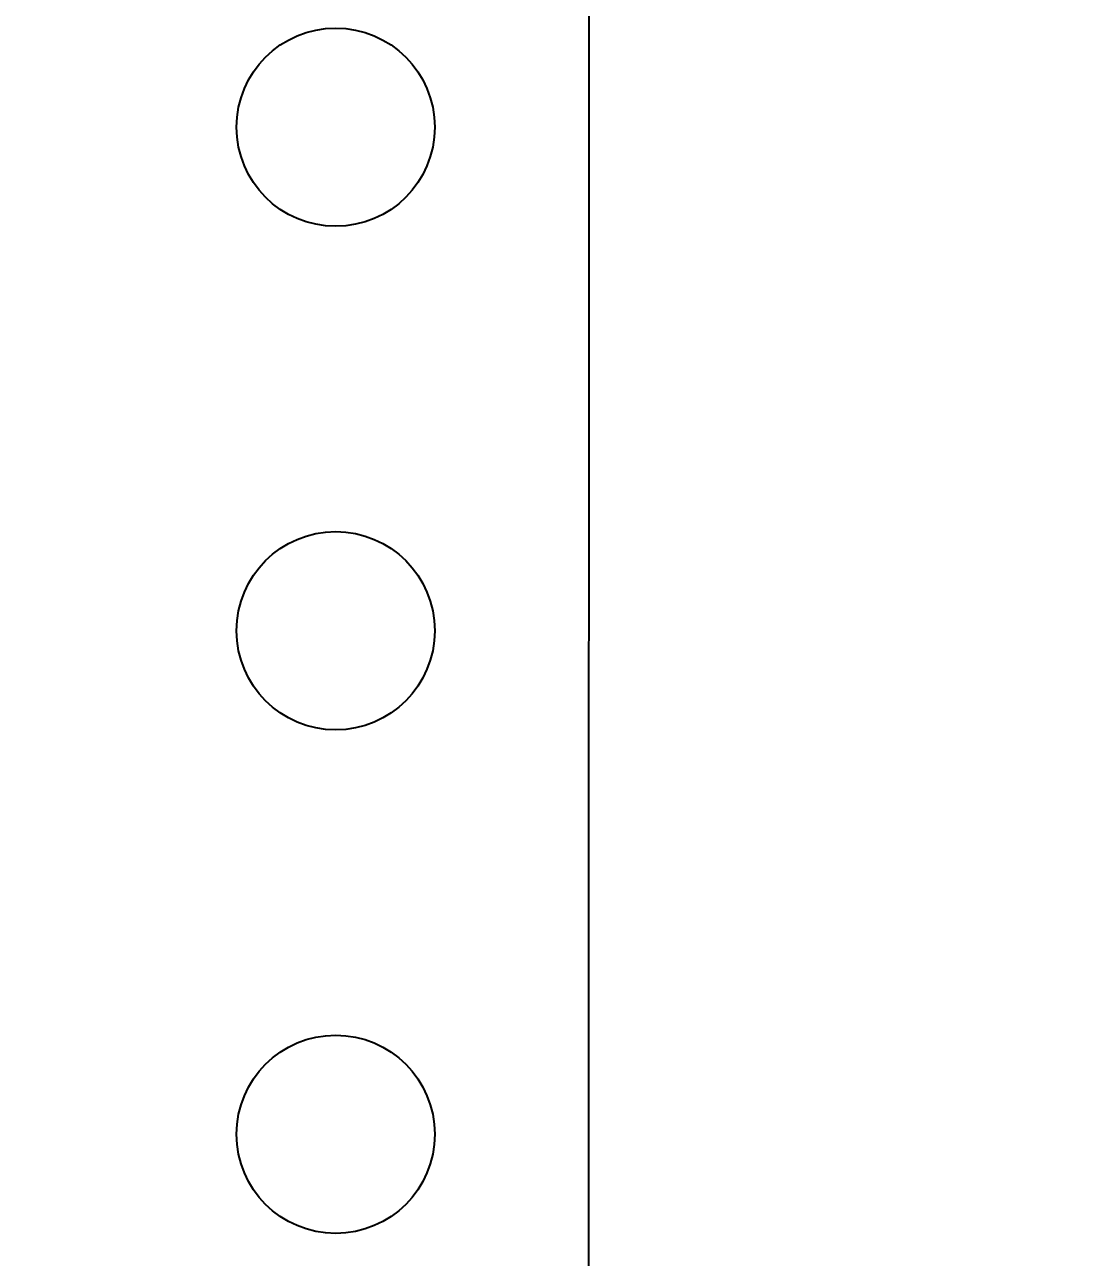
# Model space of a CAD drawing. Header units: inches. Extents: x -13 to 119, y -33 to 44.
# Drawn here: x 105.16 to 110.53, y 12.46 to 18.68 of the extents above; entities that cross this region are included whole.
import ezdxf

# ---------------------------------------------------------------- set-up
doc = ezdxf.new("R2010")
doc.units = ezdxf.units.IN
doc.header["$LTSCALE"] = 1.21
doc.header["$MEASUREMENT"] = 0
doc.header["$PDMODE"] = 3
doc.header["$PDSIZE"] = 0.3125
doc.layers.get('0').update_dxf_attribs({"linetype": 'CONTINUOUS'})
doc.layers.get('Defpoints').update_dxf_attribs({"linetype": 'CONTINUOUS'})
doc.layers.add('DIM', color=3, linetype='CONTINUOUS')
doc.styles.get("Standard").update_dxf_attribs({"font": 'txt', "width": 0.8})
doc.dimstyles.get("Standard").update_dxf_attribs({"dimtxt": 0.15625, "dimasz": 0.1875, "dimexe": 0.125, "dimexo": 0.0625, "dimgap": 0.09, "dimtad": 0, "dimtih": 1, "dimtoh": 1, "dimzin": 4, "dimdsep": 46, "dimtxsty": 'Standard', "dimblk": '_FILLED', "dimblk1": '_FILLED', "dimblk2": '_FILLED', "dimcen": 0.09, "dimazin": 1, "dimtp": 0.01, "dimtm": 0.01, "dimtfac": 1, "dimtofl": 0, "dimtmove": 0, "dimatfit": 3, "dimldrblk": '_FILLED', "dimfxl": 1, "dimtolj": 1, "dimtzin": 4, "dimarcsym": 0})

# ---------------------------------------------------------------- blocks, each defined once
blk = doc.blocks.new('_FILLED')
at = {"color": 0, "linetype": 'ByBlock'}
blk.add_solid([(0, 0), (-1, 0.1667), (-1, -0.1667)], dxfattribs=at)
blk = doc.blocks.new('*D26')
at = {"layer": 'Defpoints', "color": 0}
for p in [(87.6825, 22.6485), (108.0025, -8.1472), (108.0025, -17.2496)]:
    blk.add_point(p, dxfattribs=at)
at = {"layer": 'DIM', "color": 0, "lineweight": -2}
for p, q in [((87.6825, 22.586), (87.6825, -17.3746)), ((108.0025, -8.2097), (108.0025, -17.3746)), ((88.8825, -17.2496), (95.9125, -17.2496)), ((106.8025, -17.2496), (99.7725, -17.2496))]:
    blk.add_line(p, q, dxfattribs=at)
at = {"layer": 'DIM', "color": 0, "lineweight": -2, "xscale": 1.2, "yscale": 1.2, "zscale": 1.2, "rotation": 180}
blk.add_blockref('_FILLED', (87.6825, -17.2496), dxfattribs=at)
at = {"layer": 'DIM', "color": 0, "lineweight": -2, "xscale": 1.2, "yscale": 1.2, "zscale": 1.2}
blk.add_blockref('_FILLED', (108.0025, -17.2496), dxfattribs=at)
at = {"layer": 'DIM', "color": 0, "insert": (97.8425, -17.2496), "char_height": 1.2, "attachment_point": 5}
blk.add_mtext('\\A1;20.32', dxfattribs=at)
blk = doc.blocks.new('*D29')
at = {"layer": 'Defpoints', "color": 0}
for p in [(104.4822, 23.466), (115.0848, 23.466), (106.0027, -8.5301)]:
    blk.add_point(p, dxfattribs=at)
at = {"layer": 'DIM', "color": 0, "lineweight": -2}
for p, q in [((104.5447, 23.466), (115.2098, 23.466)), ((115.0848, 22.266), (115.0848, 9.318)), ((115.0848, -7.3301), (115.0848, 5.618)), ((106.0652, -8.5301), (115.2098, -8.5301))]:
    blk.add_line(p, q, dxfattribs=at)
at = {"layer": 'DIM', "color": 0, "lineweight": -2, "xscale": 1.2, "yscale": 1.2, "zscale": 1.2}
for p, rotation in [((115.0848, 23.466), 90), ((115.0848, -8.5301), 270)]:
    blk.add_blockref('_FILLED', p, dxfattribs=dict(at, rotation=rotation))
at = {"layer": 'DIM', "color": 0, "insert": (115.0848, 7.468), "char_height": 1.2, "attachment_point": 5, "rotation": 90}
blk.add_mtext('\\A1;32.00', dxfattribs=at)
blk = doc.blocks.new('*D30')
at = {"layer": 'Defpoints', "color": 0}
for p in [(105.4314, 25.4256), (117.8543, 25.4256), (105.2125, -10.9401)]:
    blk.add_point(p, dxfattribs=at)
at = {"layer": 'DIM', "color": 0, "lineweight": -2}
for p, q in [((105.4939, 25.4256), (117.9793, 25.4256)), ((117.8543, 24.2256), (117.8543, 9.2527)), ((117.8543, -9.7401), (117.8543, 5.2327)), ((105.275, -10.9401), (117.9793, -10.9401))]:
    blk.add_line(p, q, dxfattribs=at)
at = {"layer": 'DIM', "color": 0, "lineweight": -2, "xscale": 1.2, "yscale": 1.2, "zscale": 1.2}
for p, rotation in [((117.8543, 25.4256), 90), ((117.8543, -10.9401), 270)]:
    blk.add_blockref('_FILLED', p, dxfattribs=dict(at, rotation=rotation))
at = {"layer": 'DIM', "color": 0, "insert": (117.8543, 7.2427), "char_height": 1.2, "attachment_point": 5, "rotation": 90}
blk.add_mtext('\\A1;36.37', dxfattribs=at)
blk = doc.blocks.new('*D36')
at = {"layer": 'Defpoints', "color": 0}
for p in [(106.7325, 20.7039), (106.7325, 0.3839), (112.502, 0.3839)]:
    blk.add_point(p, dxfattribs=at)
at = {"layer": 'DIM', "color": 0, "lineweight": -2}
for p, q in [((106.795, 20.7039), (112.627, 20.7039)), ((112.502, 19.5039), (112.502, 16.1539)), ((112.502, 1.5839), (112.502, 4.9339)), ((106.795, 0.3839), (112.627, 0.3839))]:
    blk.add_line(p, q, dxfattribs=at)
at = {"layer": 'DIM', "color": 0, "lineweight": -2, "xscale": 1.2, "yscale": 1.2, "zscale": 1.2}
for p, rotation in [((112.502, 20.7039), 90), ((112.502, 0.3839), 270)]:
    blk.add_blockref('_FILLED', p, dxfattribs=dict(at, rotation=rotation))
at = {"layer": 'DIM', "color": 0, "insert": (112.502, 10.5439), "char_height": 1.2, "attachment_point": 5, "rotation": 90}
blk.add_mtext('\\A1;20.32(=2.54*8)', dxfattribs=at)

msp = doc.modelspace()

# ---------------------------------------------------------------- linework, layer by layer
at = {"color": 7, "linetype": 'Continuous'}
msp.add_line((108.0111, 22.6377), (108.0042, -1.8206), dxfattribs=at)
for centre in [(106.7325, 18.1639), (106.7325, 15.6239), (106.7325, 13.0839)]:
    msp.add_circle(centre, 0.5, dxfattribs=at)

# ---------------------------------------------------------------- dimensions: what is measured, and where the dimension line sits
at = {"layer": 'DIM'}
for base, p1, p2, override, picture, middle in [((117.8543, 25.4256), (105.2125, -10.9401), (105.4314, 25.4256), {"dimtxt": 1.2, "dimasz": 1.2, "dimtih": 0, "dimtoh": 0, "dimzin": 0, "dimcen": 0.198, "dimadec": 0, "dimazin": 0, "dimtp": 0, "dimtm": 0, "dimtdec": 4, "dimtzin": 0}, '*D30', (117.8543, 7.2427)), ((115.0848, 23.466), (106.0027, -8.5301), (104.4822, 23.466), {"dimtxt": 1.2, "dimasz": 1.2, "dimtih": 0, "dimtoh": 0, "dimzin": 0, "dimcen": 0.198, "dimadec": 0, "dimazin": 0, "dimtp": 0, "dimtm": 0, "dimtdec": 4, "dimtzin": 0}, '*D29', (115.0848, 7.468)), ((112.502, 0.3839), (106.7325, 20.7039), (106.7325, 0.3839), {"dimtxt": 1.2, "dimasz": 1.2, "dimtih": 0, "dimtoh": 0, "dimzin": 0, "dimpost": '(=2.54*8)', "dimcen": 0.198, "dimadec": 0, "dimazin": 0, "dimtp": 0, "dimtm": 0, "dimtdec": 4, "dimtzin": 0}, '*D36', (112.502, 10.5439))]:
    dim = msp.add_linear_dim(base=base, p1=p1, p2=p2, angle=90, dimstyle='Standard', override=override, dxfattribs=at)
    dim.commit()
    dim.dimension.update_dxf_attribs({"geometry": picture, "text_midpoint": middle})
dim = msp.add_linear_dim(base=(108.0025, -17.2496), p1=(87.6825, 22.6485), p2=(108.0025, -8.1472), dimstyle='Standard', override={"dimtxt": 1.2, "dimasz": 1.2, "dimtih": 0, "dimtoh": 0, "dimzin": 0, "dimcen": 0.198, "dimadec": 0, "dimazin": 0, "dimtp": 0, "dimtm": 0, "dimtdec": 4, "dimtzin": 0}, dxfattribs=at)
dim.commit()
dim.dimension.update_dxf_attribs({"geometry": '*D26', "text_midpoint": (97.8425, -17.2496)})

doc.saveas('drawing.dxf')
